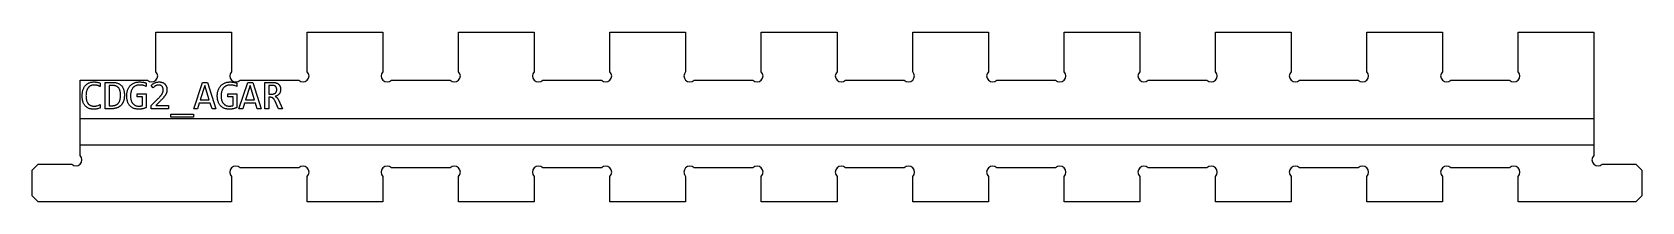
# Model space of a CAD drawing. Header units: inches. Extents: x -8.12 to 0.25, y -0.88 to 0.
import ezdxf

# ---------------------------------------------------------------- set-up
doc = ezdxf.new("R2010")
doc.units = ezdxf.units.IN
doc.header["$MEASUREMENT"] = 0

msp = doc.modelspace()

# ---------------------------------------------------------------- linework, layer by layer
at = {"color": 7, "linetype": 'Continuous', "lineweight": 25}
for p, q in [((-7.4803, -0.2058), (-7.4803, 0)), ((-7.4803, 0), (-7.0866, 0)), ((-7.0866, 0), (-7.0866, -0.2058)), ((-6.6929, -0.2058), (-6.6929, 0)), ((-6.6929, 0), (-6.2992, 0)), ((-6.2992, 0), (-6.2992, -0.2058)), ((-5.9055, -0.2058), (-5.9055, 0)), ((-5.9055, 0), (-5.5118, 0)), ((-5.5118, 0), (-5.5118, -0.2058)), ((-5.1181, -0.2058), (-5.1181, 0)), ((-5.1181, 0), (-4.7244, 0)), ((-4.7244, 0), (-4.7244, -0.2058)), ((-4.3307, -0.2058), (-4.3307, 0)), ((-4.3307, 0), (-3.937, 0)), ((-3.937, 0), (-3.937, -0.2058)), ((-3.5433, -0.2058), (-3.5433, 0)), ((-3.5433, 0), (-3.1496, 0)), ((-3.1496, 0), (-3.1496, -0.2058)), ((-2.7559, -0.2058), (-2.7559, 0)), ((-2.7559, 0), (-2.3622, 0)), ((-2.3622, 0), (-2.3622, -0.2058)), ((-1.9685, -0.2058), (-1.9685, 0)), ((-1.9685, 0), (-1.5748, 0)), ((-1.5748, 0), (-1.5748, -0.2058)), ((-1.1811, -0.2058), (-1.1811, 0)), ((-1.1811, 0), (-0.7874, 0)), ((-0.7874, 0), (-0.7874, -0.2058)), ((-0.3937, -0.2058), (-0.3937, 0)), ((-0.3937, 0), (0, 0)), ((0, 0), (0, -0.6423)), ((-7.874, -0.25), (-7.5245, -0.25)), ((-7.874, -0.6423), (-7.874, -0.25)), ((-7.0424, -0.25), (-6.7371, -0.25)), ((-6.255, -0.25), (-5.9497, -0.25)), ((-5.4676, -0.25), (-5.1623, -0.25)), ((-4.6802, -0.25), (-4.3749, -0.25)), ((-3.8928, -0.25), (-3.5875, -0.25)), ((-3.1054, -0.25), (-2.8001, -0.25)), ((-2.318, -0.25), (-2.0127, -0.25)), ((-1.5306, -0.25), (-1.2253, -0.25)), ((-0.7432, -0.25), (-0.4379, -0.25)), ((-7.7702, -0.2652), (-7.7702, -0.2831)), ((-7.7442, -0.2612), (-7.7086, -0.2612)), ((-7.7442, -0.399), (-7.7442, -0.2612)), ((-7.7242, -0.2771), (-7.7242, -0.383)), ((-7.7084, -0.2771), (-7.7242, -0.2771)), ((-7.5782, -0.3211), (-7.5305, -0.3211)), ((-7.5782, -0.3371), (-7.5782, -0.3211)), ((-7.5305, -0.2652), (-7.5305, -0.2831)), ((-7.5305, -0.3211), (-7.5305, -0.3925)), ((-7.4946, -0.2891), (-7.5046, -0.2771)), ((-7.2839, -0.399), (-7.2381, -0.2612)), ((-7.226, -0.2772), (-7.2499, -0.353)), ((-7.2381, -0.2612), (-7.2124, -0.2612)), ((-7.2026, -0.353), (-7.226, -0.2772)), ((-7.2124, -0.2612), (-7.1681, -0.399)), ((-7.1069, -0.3211), (-7.0592, -0.3211)), ((-7.1069, -0.3371), (-7.1069, -0.3211)), ((-7.0592, -0.2652), (-7.0592, -0.2831)), ((-7.0592, -0.3211), (-7.0592, -0.3925)), ((-7.0482, -0.399), (-7.0024, -0.2612)), ((-6.9903, -0.2772), (-7.0143, -0.353)), ((-7.0024, -0.2612), (-6.9768, -0.2612)), ((-6.967, -0.353), (-6.9903, -0.2772)), ((-6.9768, -0.2612), (-6.9324, -0.399)), ((-6.9134, -0.2612), (-6.8768, -0.2612)), ((-6.9134, -0.399), (-6.9134, -0.2612)), ((-6.8766, -0.2771), (-6.8935, -0.2771)), ((-6.8935, -0.2771), (-6.8935, -0.3231)), ((-6.8935, -0.3231), (-6.879, -0.3231)), ((-7.7702, -0.377), (-7.7702, -0.395)), ((-7.7146, -0.399), (-7.7442, -0.399)), ((-7.7242, -0.383), (-7.7105, -0.383)), ((-7.5505, -0.3371), (-7.5782, -0.3371)), ((-7.5505, -0.3821), (-7.5505, -0.3371)), ((-7.5046, -0.382), (-7.4699, -0.3469)), ((-7.5046, -0.399), (-7.5046, -0.382)), ((-7.4147, -0.399), (-7.5046, -0.399)), ((-7.4563, -0.3567), (-7.4806, -0.381)), ((-7.4806, -0.381), (-7.4147, -0.381)), ((-7.4147, -0.381), (-7.4147, -0.399)), ((-7.2644, -0.399), (-7.2839, -0.399)), ((-7.255, -0.369), (-7.2644, -0.399)), ((-7.1977, -0.369), (-7.255, -0.369)), ((-7.2499, -0.353), (-7.2026, -0.353)), ((-7.1885, -0.399), (-7.1977, -0.369)), ((-7.1681, -0.399), (-7.1885, -0.399)), ((-7.0792, -0.3371), (-7.1069, -0.3371)), ((-7.0792, -0.3821), (-7.0792, -0.3371)), ((-7.0288, -0.399), (-7.0482, -0.399)), ((-7.0193, -0.369), (-7.0288, -0.399)), ((-6.9621, -0.369), (-7.0193, -0.369)), ((-7.0143, -0.353), (-6.967, -0.353)), ((-6.9529, -0.399), (-6.9621, -0.369)), ((-6.9324, -0.399), (-6.9529, -0.399)), ((-6.8935, -0.399), (-6.9134, -0.399)), ((-6.8935, -0.3391), (-6.8935, -0.399)), ((-6.885, -0.3391), (-6.8935, -0.3391)), ((-6.8427, -0.399), (-6.8625, -0.3559)), ((-6.8216, -0.399), (-6.8427, -0.399)), ((-6.8426, -0.353), (-6.8216, -0.399)), ((-7.874, -0.449), (0, -0.449)), ((-7.4027, -0.4269), (-7.2849, -0.4269)), ((-7.4027, -0.4429), (-7.4027, -0.4269)), ((-7.2849, -0.4429), (-7.4027, -0.4429)), ((-7.2849, -0.4269), (-7.2849, -0.4429)), ((0, -0.5891), (-7.874, -0.5891)), ((-8.0928, -0.6865), (-8.124, -0.7177)), ((-8.124, -0.8521), (-8.124, -0.7177)), ((-8.0928, -0.6865), (-7.9182, -0.6865)), ((-7.0866, -0.7508), (-7.0866, -0.8833)), ((-6.7371, -0.7066), (-7.0424, -0.7066)), ((-6.6929, -0.8833), (-6.6929, -0.7508)), ((-6.2992, -0.7508), (-6.2992, -0.8833)), ((-5.9497, -0.7066), (-6.255, -0.7066)), ((-5.9055, -0.8833), (-5.9055, -0.7508)), ((-5.5118, -0.7508), (-5.5118, -0.8833)), ((-5.1623, -0.7066), (-5.4676, -0.7066)), ((-5.1181, -0.8833), (-5.1181, -0.7508)), ((-4.7244, -0.7508), (-4.7244, -0.8833)), ((-4.3749, -0.7066), (-4.6802, -0.7066)), ((-4.3307, -0.8833), (-4.3307, -0.7508)), ((-3.937, -0.7508), (-3.937, -0.8833)), ((-3.5875, -0.7066), (-3.8928, -0.7066)), ((-3.5433, -0.8833), (-3.5433, -0.7508)), ((-3.1496, -0.7508), (-3.1496, -0.8833)), ((-2.8001, -0.7066), (-3.1054, -0.7066)), ((-2.7559, -0.8833), (-2.7559, -0.7508)), ((-2.3622, -0.7508), (-2.3622, -0.8833)), ((-2.0127, -0.7066), (-2.318, -0.7066)), ((-1.9685, -0.8833), (-1.9685, -0.7508)), ((-1.5748, -0.7508), (-1.5748, -0.8833)), ((-1.2253, -0.7066), (-1.5306, -0.7066)), ((-1.1811, -0.8833), (-1.1811, -0.7508)), ((-0.7874, -0.7508), (-0.7874, -0.8833)), ((-0.4379, -0.7066), (-0.7432, -0.7066)), ((-0.3937, -0.8833), (-0.3937, -0.7508)), ((0.0442, -0.6865), (0.2188, -0.6865)), ((0.25, -0.7177), (0.2188, -0.6865)), ((0.25, -0.7177), (0.25, -0.8521)), ((-8.124, -0.8521), (-8.0928, -0.8833)), ((-7.0866, -0.8833), (-8.0928, -0.8833)), ((-6.2992, -0.8833), (-6.6929, -0.8833)), ((-5.5118, -0.8833), (-5.9055, -0.8833)), ((-4.7244, -0.8833), (-5.1181, -0.8833)), ((-3.937, -0.8833), (-4.3307, -0.8833)), ((-3.1496, -0.8833), (-3.5433, -0.8833)), ((-2.3622, -0.8833), (-2.7559, -0.8833)), ((-1.5748, -0.8833), (-1.9685, -0.8833)), ((-0.7874, -0.8833), (-1.1811, -0.8833)), ((0.2188, -0.8833), (-0.3937, -0.8833)), ((0.2188, -0.8833), (0.25, -0.8521))]:
    msp.add_line(p, q, dxfattribs=at)
for centre, radius, start, end in [((-7.5024, -0.2279), 0.0312, 225, 45), ((-7.0645, -0.2279), 0.0312, 135, 315), ((-6.715, -0.2279), 0.0312, 225, 45), ((-6.2771, -0.2279), 0.0312, 135, 315), ((-5.9276, -0.2279), 0.0312, 225, 45), ((-5.4897, -0.2279), 0.0312, 135, 315), ((-5.1402, -0.2279), 0.0312, 225, 45), ((-4.7023, -0.2279), 0.0312, 135, 315), ((-4.3528, -0.2279), 0.0312, 225, 45), ((-3.9149, -0.2279), 0.0312, 135, 315), ((-3.5654, -0.2279), 0.0312, 225, 45), ((-3.1275, -0.2279), 0.0312, 135, 315), ((-2.778, -0.2279), 0.0312, 225, 45), ((-2.3401, -0.2279), 0.0312, 135, 315), ((-1.9906, -0.2279), 0.0312, 225, 45), ((-1.5527, -0.2279), 0.0312, 135, 315), ((-1.2032, -0.2279), 0.0312, 225, 45), ((-0.7653, -0.2279), 0.0312, 135, 315), ((-0.4158, -0.2279), 0.0312, 225, 45), ((-7.8961, -0.6644), 0.0312, 225, 45), ((0.0221, -0.6644), 0.0313, 135, 315), ((-7.0645, -0.7287), 0.0312, 45, 225), ((-6.715, -0.7287), 0.0312, 315, 135), ((-6.2771, -0.7287), 0.0312, 45, 225), ((-5.9276, -0.7287), 0.0313, 315, 135), ((-5.4897, -0.7287), 0.0312, 45, 225), ((-5.1402, -0.7287), 0.0313, 315, 135), ((-4.7023, -0.7287), 0.0312, 45, 225), ((-4.3528, -0.7287), 0.0313, 315, 135), ((-3.9149, -0.7287), 0.0312, 45, 225), ((-3.5654, -0.7287), 0.0313, 315, 135), ((-3.1275, -0.7287), 0.0312, 45, 225), ((-2.778, -0.7287), 0.0312, 315, 135), ((-2.3401, -0.7287), 0.0312, 45, 225), ((-1.9906, -0.7287), 0.0312, 315, 135), ((-1.5527, -0.7287), 0.0312, 45, 225), ((-1.2032, -0.7287), 0.0312, 315, 135), ((-0.7653, -0.7287), 0.0312, 45, 225), ((-0.4158, -0.7287), 0.0312, 315, 135)]:
    msp.add_arc(centre, radius, start, end, dxfattribs=at)
for points, knots in [([(-7.864, -0.3316), (-7.864, -0.3289), (-7.8639, -0.3236), (-7.8631, -0.3158), (-7.8617, -0.3085), (-7.8599, -0.3016), (-7.8575, -0.2951), (-7.8547, -0.2891), (-7.8515, -0.2836), (-7.8477, -0.2787), (-7.8435, -0.2742), (-7.839, -0.2703), (-7.8339, -0.267), (-7.8285, -0.2641), (-7.8227, -0.2619), (-7.8166, -0.2603), (-7.8101, -0.2593), (-7.8056, -0.2592), (-7.8033, -0.2592)], [0, 0, 0, 0, 0.076225, 0.149257, 0.218966, 0.286346, 0.350855, 0.412719, 0.472515, 0.53047, 0.587262, 0.643799, 0.700195, 0.757333, 0.815392, 0.874732, 0.936059, 1, 1, 1, 1]), ([(-7.8044, -0.401), (-7.8067, -0.4009), (-7.8112, -0.4008), (-7.8179, -0.4), (-7.824, -0.3986), (-7.8298, -0.3967), (-7.8352, -0.3942), (-7.8401, -0.3912), (-7.8446, -0.3876), (-7.8487, -0.3835), (-7.8523, -0.3788), (-7.8555, -0.3736), (-7.8582, -0.3679), (-7.8603, -0.3616), (-7.862, -0.3548), (-7.8632, -0.3476), (-7.8639, -0.3398), (-7.864, -0.3344), (-7.864, -0.3316)], [0, 0, 0, 0, 0.067033, 0.130601, 0.190958, 0.24892, 0.304973, 0.360155, 0.415072, 0.470257, 0.526719, 0.58482, 0.644883, 0.708144, 0.774718, 0.845357, 0.920128, 1, 1, 1, 1]), ([(-7.8026, -0.2751), (-7.8041, -0.2752), (-7.8072, -0.2753), (-7.8116, -0.276), (-7.8158, -0.2771), (-7.8198, -0.2788), (-7.8235, -0.2808), (-7.827, -0.2834), (-7.8301, -0.2863), (-7.8329, -0.2896), (-7.8355, -0.2933), (-7.8377, -0.2975), (-7.8397, -0.302), (-7.8412, -0.3069), (-7.8425, -0.3121), (-7.8434, -0.3178), (-7.844, -0.3238), (-7.844, -0.3279), (-7.8441, -0.33)], [0, 0, 0, 0, 0.060092, 0.118043, 0.174045, 0.22933, 0.28415, 0.338619, 0.393633, 0.449913, 0.508132, 0.568159, 0.631319, 0.69782, 0.767486, 0.840935, 0.918185, 1, 1, 1, 1]), ([(-7.8441, -0.33), (-7.844, -0.3322), (-7.844, -0.3365), (-7.8435, -0.3427), (-7.8426, -0.3484), (-7.8415, -0.3538), (-7.84, -0.3588), (-7.8382, -0.3633), (-7.836, -0.3674), (-7.8335, -0.3711), (-7.8307, -0.3744), (-7.8275, -0.3773), (-7.824, -0.3797), (-7.8202, -0.3816), (-7.8162, -0.3832), (-7.8118, -0.3842), (-7.8071, -0.3849), (-7.8038, -0.3849), (-7.8022, -0.385)], [0, 0, 0, 0, 0.084046, 0.162776, 0.236874, 0.306603, 0.372165, 0.434061, 0.492928, 0.54943, 0.60394, 0.657261, 0.710802, 0.764335, 0.819397, 0.876496, 0.936526, 1, 1, 1, 1]), ([(-7.8033, -0.2592), (-7.8018, -0.2592), (-7.7987, -0.2592), (-7.7943, -0.2595), (-7.7899, -0.2599), (-7.7844, -0.2608), (-7.7778, -0.2623), (-7.7727, -0.2642), (-7.7702, -0.2652)], [0, 0, 0, 0, 0.137104, 0.26984, 0.397448, 0.521321, 0.761426, 1, 1, 1, 1]), ([(-7.7702, -0.2831), (-7.7714, -0.2825), (-7.7738, -0.2813), (-7.7776, -0.2797), (-7.7814, -0.2783), (-7.7854, -0.2772), (-7.7894, -0.2762), (-7.7936, -0.2756), (-7.798, -0.2752), (-7.801, -0.2752), (-7.8026, -0.2751)], [0, 0, 0, 0, 0.1229466, 0.243639, 0.3645583, 0.4849663, 0.6073541, 0.7338185, 0.8648057, 1, 1, 1, 1]), ([(-7.6444, -0.3285), (-7.6444, -0.3318), (-7.6446, -0.3381), (-7.6455, -0.346), (-7.6467, -0.352), (-7.6478, -0.3563), (-7.6492, -0.3604), (-7.6507, -0.3644), (-7.6526, -0.3682), (-7.6546, -0.3719), (-7.657, -0.3753), (-7.6595, -0.3786), (-7.6624, -0.3817), (-7.6656, -0.3845), (-7.669, -0.3872), (-7.6728, -0.3896), (-7.6769, -0.3917), (-7.6813, -0.3936), (-7.686, -0.3952), (-7.6911, -0.3966), (-7.6965, -0.3977), (-7.7022, -0.3984), (-7.7083, -0.3989), (-7.7125, -0.3989), (-7.7146, -0.399)], [0, 0, 0, 0, 0.08521, 0.1674239, 0.2070498, 0.2460963, 0.2841049, 0.321728, 0.3588304, 0.3956082, 0.432285, 0.4687598, 0.5053742, 0.5427985, 0.5806916, 0.619812, 0.6602217, 0.7020317, 0.7457557, 0.7914513, 0.8395071, 0.8900385, 0.943584, 1, 1, 1, 1]), ([(-7.7105, -0.383), (-7.7086, -0.3829), (-7.705, -0.3829), (-7.6997, -0.3823), (-7.6948, -0.3812), (-7.6903, -0.3798), (-7.6861, -0.3779), (-7.6823, -0.3756), (-7.6789, -0.373), (-7.6758, -0.3698), (-7.673, -0.3663), (-7.6707, -0.3623), (-7.6687, -0.358), (-7.6671, -0.3532), (-7.6659, -0.348), (-7.665, -0.3424), (-7.6644, -0.3364), (-7.6644, -0.3323), (-7.6643, -0.3301)], [0, 0, 0, 0, 0.069525, 0.135144, 0.19711, 0.255781, 0.312251, 0.367097, 0.421288, 0.47563, 0.530672, 0.587582, 0.646973, 0.709323, 0.775216, 0.845594, 0.920403, 1, 1, 1, 1]), ([(-7.7086, -0.2612), (-7.706, -0.2612), (-7.7009, -0.2613), (-7.6935, -0.2621), (-7.6867, -0.2634), (-7.6804, -0.2652), (-7.6746, -0.2675), (-7.6692, -0.2704), (-7.6645, -0.2738), (-7.6602, -0.2777), (-7.6564, -0.2822), (-7.6532, -0.2872), (-7.6504, -0.2927), (-7.6482, -0.2989), (-7.6465, -0.3055), (-7.6452, -0.3127), (-7.6445, -0.3204), (-7.6444, -0.3258), (-7.6444, -0.3285)], [0, 0, 0, 0, 0.073238, 0.142159, 0.206905, 0.268195, 0.326413, 0.382391, 0.43677, 0.49064, 0.544859, 0.600109, 0.657756, 0.718277, 0.782225, 0.850308, 0.922681, 1, 1, 1, 1]), ([(-7.6643, -0.3301), (-7.6643, -0.3278), (-7.6644, -0.3233), (-7.665, -0.3168), (-7.6657, -0.3108), (-7.6669, -0.3054), (-7.6684, -0.3006), (-7.6703, -0.2962), (-7.6725, -0.2923), (-7.6751, -0.2889), (-7.678, -0.286), (-7.6813, -0.2835), (-7.685, -0.2814), (-7.689, -0.2799), (-7.6934, -0.2787), (-7.6981, -0.2777), (-7.7031, -0.2773), (-7.7066, -0.2772), (-7.7084, -0.2771)], [0, 0, 0, 0, 0.088349, 0.169913, 0.244476, 0.31332, 0.376854, 0.436024, 0.49153, 0.544217, 0.595897, 0.64694, 0.699101, 0.75259, 0.809013, 0.868723, 0.932346, 1, 1, 1, 1]), ([(-7.6324, -0.3316), (-7.6323, -0.3288), (-7.6322, -0.3234), (-7.6313, -0.3156), (-7.6298, -0.3081), (-7.6276, -0.3012), (-7.6249, -0.2947), (-7.6217, -0.2887), (-7.6181, -0.2832), (-7.6139, -0.2783), (-7.6092, -0.2739), (-7.6041, -0.27), (-7.5985, -0.2667), (-7.5925, -0.264), (-7.5862, -0.2618), (-7.5795, -0.2603), (-7.5724, -0.2594), (-7.5676, -0.2592), (-7.5652, -0.2592)], [0, 0, 0, 0, 0.07423, 0.145234, 0.212703, 0.278044, 0.340788, 0.401398, 0.46009, 0.518081, 0.575502, 0.632661, 0.690411, 0.749415, 0.809696, 0.870938, 0.93444, 1, 1, 1, 1]), ([(-7.5698, -0.401), (-7.5722, -0.4009), (-7.5768, -0.4008), (-7.5835, -0.3999), (-7.5898, -0.3986), (-7.5958, -0.3967), (-7.6014, -0.3942), (-7.6066, -0.3911), (-7.6113, -0.3876), (-7.6156, -0.3834), (-7.6195, -0.3788), (-7.6229, -0.3736), (-7.6257, -0.3679), (-7.6282, -0.3616), (-7.63, -0.3548), (-7.6314, -0.3475), (-7.6322, -0.3397), (-7.6323, -0.3344), (-7.6324, -0.3316)], [0, 0, 0, 0, 0.066482, 0.129882, 0.190936, 0.249961, 0.307591, 0.363448, 0.41906, 0.474776, 0.53134, 0.589305, 0.64951, 0.712229, 0.778484, 0.848181, 0.921769, 1, 1, 1, 1]), ([(-7.5651, -0.2751), (-7.5669, -0.2752), (-7.5705, -0.2753), (-7.5757, -0.2761), (-7.5806, -0.2773), (-7.5851, -0.279), (-7.5894, -0.2812), (-7.5933, -0.2838), (-7.5968, -0.2869), (-7.6, -0.2903), (-7.6029, -0.2941), (-7.6054, -0.2983), (-7.6075, -0.3028), (-7.6093, -0.3077), (-7.6107, -0.3129), (-7.6117, -0.3185), (-7.6123, -0.3242), (-7.6124, -0.3282), (-7.6124, -0.3302)], [0, 0, 0, 0, 0.067114, 0.131008, 0.191894, 0.251462, 0.309391, 0.366549, 0.42328, 0.480147, 0.537821, 0.597272, 0.65828, 0.721907, 0.787793, 0.855938, 0.926443, 1, 1, 1, 1]), ([(-7.6124, -0.3302), (-7.6124, -0.3323), (-7.6123, -0.3363), (-7.6118, -0.3423), (-7.611, -0.3479), (-7.6099, -0.3531), (-7.6085, -0.358), (-7.6067, -0.3626), (-7.6045, -0.3667), (-7.602, -0.3705), (-7.5991, -0.3738), (-7.5958, -0.3767), (-7.5921, -0.3792), (-7.5881, -0.3814), (-7.5836, -0.383), (-7.5787, -0.3842), (-7.5734, -0.3848), (-7.5698, -0.3849), (-7.5679, -0.385)], [0, 0, 0, 0, 0.077708, 0.150983, 0.221272, 0.287676, 0.350905, 0.410903, 0.468649, 0.524604, 0.579104, 0.633025, 0.687804, 0.743984, 0.802429, 0.864108, 0.929592, 1, 1, 1, 1]), ([(-7.5652, -0.2592), (-7.5621, -0.2592), (-7.556, -0.2593), (-7.5485, -0.2603), (-7.5428, -0.2614), (-7.5386, -0.2624), (-7.5345, -0.2636), (-7.5319, -0.2647), (-7.5305, -0.2652)], [0, 0, 0, 0, 0.262929, 0.51523, 0.638181, 0.759004, 0.879773, 1, 1, 1, 1]), ([(-7.5305, -0.2831), (-7.5332, -0.282), (-7.5385, -0.2796), (-7.5454, -0.2775), (-7.5511, -0.2763), (-7.5556, -0.2756), (-7.5603, -0.2752), (-7.5635, -0.2752), (-7.5651, -0.2751)], [0, 0, 0, 0, 0.244055, 0.485016, 0.607209, 0.733327, 0.864705, 1, 1, 1, 1]), ([(-7.5046, -0.2771), (-7.5033, -0.2758), (-7.5007, -0.2732), (-7.4963, -0.2697), (-7.4917, -0.2667), (-7.4868, -0.264), (-7.4816, -0.2618), (-7.4759, -0.2603), (-7.4698, -0.2593), (-7.4656, -0.2592), (-7.4634, -0.2592)], [0, 0, 0, 0, 0.120236, 0.239722, 0.358918, 0.478777, 0.60131, 0.727171, 0.860179, 1, 1, 1, 1]), ([(-7.4661, -0.2751), (-7.4675, -0.2752), (-7.4702, -0.2753), (-7.4742, -0.276), (-7.4781, -0.2773), (-7.4817, -0.279), (-7.4852, -0.2811), (-7.4885, -0.2835), (-7.4917, -0.2861), (-7.4936, -0.2881), (-7.4946, -0.2891)], [0, 0, 0, 0, 0.128012, 0.252968, 0.3742, 0.496623, 0.620262, 0.744642, 0.870526, 1, 1, 1, 1]), ([(-7.4699, -0.3469), (-7.4685, -0.3456), (-7.4659, -0.3429), (-7.4622, -0.3391), (-7.459, -0.3355), (-7.4561, -0.3322), (-7.4535, -0.3291), (-7.4513, -0.3261), (-7.4494, -0.3233), (-7.4477, -0.3206), (-7.4463, -0.318), (-7.4452, -0.3155), (-7.4443, -0.3131), (-7.4435, -0.3099), (-7.4428, -0.3057), (-7.4427, -0.3024), (-7.4427, -0.3006)], [0, 0, 0, 0, 0.104837, 0.200529, 0.28831, 0.367429, 0.439534, 0.506388, 0.567994, 0.624938, 0.677395, 0.727135, 0.773516, 0.817816, 0.906318, 1, 1, 1, 1]), ([(-7.4427, -0.3006), (-7.4427, -0.299), (-7.4429, -0.2957), (-7.4439, -0.2909), (-7.4456, -0.2865), (-7.4476, -0.2833), (-7.4496, -0.281), (-7.4513, -0.2795), (-7.4533, -0.2782), (-7.4554, -0.2771), (-7.4578, -0.2762), (-7.4603, -0.2756), (-7.4631, -0.2752), (-7.4651, -0.2752), (-7.4661, -0.2751)], [0, 0, 0, 0, 0.127593, 0.251172, 0.37084, 0.485616, 0.543096, 0.600654, 0.660232, 0.721077, 0.784768, 0.852111, 0.923558, 1, 1, 1, 1]), ([(-7.4634, -0.2592), (-7.4619, -0.2592), (-7.459, -0.2592), (-7.4548, -0.2598), (-7.4507, -0.2606), (-7.4469, -0.2619), (-7.4433, -0.2633), (-7.4399, -0.2652), (-7.4368, -0.2673), (-7.434, -0.2697), (-7.4314, -0.2724), (-7.4292, -0.2755), (-7.4272, -0.2788), (-7.4256, -0.2824), (-7.4242, -0.2863), (-7.4234, -0.2904), (-7.4228, -0.2947), (-7.4227, -0.2977), (-7.4227, -0.2992)], [0, 0, 0, 0, 0.0688123, 0.1347082, 0.1985358, 0.2610266, 0.321377, 0.380746, 0.4389116, 0.4969561, 0.554855, 0.6130711, 0.6727886, 0.7339113, 0.7968565, 0.8618349, 0.9292335, 1, 1, 1, 1]), ([(-7.4227, -0.2992), (-7.4227, -0.3005), (-7.4228, -0.303), (-7.4231, -0.3068), (-7.4238, -0.3104), (-7.4247, -0.3139), (-7.4258, -0.3172), (-7.4273, -0.3206), (-7.429, -0.3239), (-7.4309, -0.3273), (-7.4332, -0.3307), (-7.4356, -0.3341), (-7.4384, -0.3376), (-7.4414, -0.3411), (-7.4448, -0.3448), (-7.4483, -0.3486), (-7.4522, -0.3526), (-7.4549, -0.3553), (-7.4563, -0.3567)], [0, 0, 0, 0, 0.0564319, 0.1112872, 0.164461, 0.2160911, 0.2675887, 0.3209838, 0.3755006, 0.4317507, 0.4905403, 0.5521414, 0.6165726, 0.6846573, 0.756469, 0.8330611, 0.9141231, 1, 1, 1, 1]), ([(-7.1611, -0.3316), (-7.161, -0.3288), (-7.1609, -0.3234), (-7.16, -0.3156), (-7.1585, -0.3081), (-7.1563, -0.3012), (-7.1536, -0.2947), (-7.1504, -0.2887), (-7.1468, -0.2832), (-7.1426, -0.2783), (-7.1379, -0.2739), (-7.1328, -0.27), (-7.1272, -0.2667), (-7.1212, -0.264), (-7.1149, -0.2618), (-7.1082, -0.2603), (-7.1011, -0.2594), (-7.0963, -0.2592), (-7.0939, -0.2592)], [0, 0, 0, 0, 0.07423, 0.145234, 0.212703, 0.278044, 0.340788, 0.401398, 0.46009, 0.518081, 0.575502, 0.632661, 0.690411, 0.749415, 0.809696, 0.870938, 0.93444, 1, 1, 1, 1]), ([(-7.0985, -0.401), (-7.1009, -0.4009), (-7.1055, -0.4008), (-7.1122, -0.3999), (-7.1185, -0.3986), (-7.1245, -0.3967), (-7.1301, -0.3942), (-7.1353, -0.3911), (-7.14, -0.3876), (-7.1443, -0.3834), (-7.1482, -0.3788), (-7.1516, -0.3736), (-7.1544, -0.3679), (-7.1569, -0.3616), (-7.1587, -0.3548), (-7.1601, -0.3475), (-7.1609, -0.3397), (-7.161, -0.3344), (-7.1611, -0.3316)], [0, 0, 0, 0, 0.066482, 0.129882, 0.190936, 0.249961, 0.307591, 0.363448, 0.41906, 0.474776, 0.53134, 0.589305, 0.64951, 0.712229, 0.778484, 0.848181, 0.921769, 1, 1, 1, 1]), ([(-7.0938, -0.2751), (-7.0956, -0.2752), (-7.0992, -0.2753), (-7.1044, -0.2761), (-7.1093, -0.2773), (-7.1138, -0.279), (-7.1181, -0.2812), (-7.122, -0.2838), (-7.1255, -0.2869), (-7.1287, -0.2903), (-7.1316, -0.2941), (-7.1341, -0.2983), (-7.1362, -0.3028), (-7.138, -0.3077), (-7.1394, -0.3129), (-7.1404, -0.3185), (-7.141, -0.3242), (-7.1411, -0.3282), (-7.1411, -0.3302)], [0, 0, 0, 0, 0.067114, 0.131008, 0.191894, 0.251462, 0.309391, 0.366549, 0.42328, 0.480147, 0.537821, 0.597272, 0.65828, 0.721907, 0.787793, 0.855938, 0.926443, 1, 1, 1, 1]), ([(-7.1411, -0.3302), (-7.1411, -0.3323), (-7.141, -0.3363), (-7.1405, -0.3423), (-7.1397, -0.3479), (-7.1386, -0.3531), (-7.1372, -0.358), (-7.1354, -0.3626), (-7.1332, -0.3667), (-7.1307, -0.3705), (-7.1278, -0.3738), (-7.1245, -0.3767), (-7.1208, -0.3792), (-7.1168, -0.3814), (-7.1123, -0.383), (-7.1074, -0.3842), (-7.1021, -0.3848), (-7.0985, -0.3849), (-7.0966, -0.385)], [0, 0, 0, 0, 0.077708, 0.150983, 0.221272, 0.287676, 0.350905, 0.410903, 0.468649, 0.524604, 0.579104, 0.633025, 0.687804, 0.743984, 0.802429, 0.864108, 0.929592, 1, 1, 1, 1]), ([(-7.0939, -0.2592), (-7.0908, -0.2592), (-7.0847, -0.2593), (-7.0772, -0.2603), (-7.0715, -0.2614), (-7.0673, -0.2624), (-7.0632, -0.2636), (-7.0606, -0.2647), (-7.0592, -0.2652)], [0, 0, 0, 0, 0.262929, 0.51523, 0.638181, 0.759004, 0.879773, 1, 1, 1, 1]), ([(-7.0592, -0.2831), (-7.0619, -0.282), (-7.0672, -0.2796), (-7.0741, -0.2775), (-7.0798, -0.2763), (-7.0843, -0.2756), (-7.089, -0.2752), (-7.0922, -0.2752), (-7.0938, -0.2751)], [0, 0, 0, 0, 0.244055, 0.485016, 0.607209, 0.733327, 0.864705, 1, 1, 1, 1]), ([(-6.879, -0.3231), (-6.878, -0.3231), (-6.876, -0.323), (-6.873, -0.3228), (-6.8703, -0.3222), (-6.8677, -0.3216), (-6.8652, -0.3207), (-6.863, -0.3196), (-6.8608, -0.3185), (-6.859, -0.317), (-6.8573, -0.3154), (-6.8558, -0.3136), (-6.8545, -0.3117), (-6.8534, -0.3095), (-6.8526, -0.3072), (-6.852, -0.3047), (-6.8516, -0.3021), (-6.8516, -0.3003), (-6.8515, -0.2994)], [0, 0, 0, 0, 0.075145, 0.146788, 0.214647, 0.280339, 0.343214, 0.403624, 0.462441, 0.519801, 0.576154, 0.632205, 0.688599, 0.746622, 0.806386, 0.868031, 0.932408, 1, 1, 1, 1]), ([(-6.8768, -0.2612), (-6.8749, -0.2612), (-6.8712, -0.2612), (-6.8658, -0.2617), (-6.8609, -0.2626), (-6.8564, -0.2638), (-6.8522, -0.2652), (-6.8485, -0.267), (-6.8451, -0.269), (-6.8422, -0.2713), (-6.8396, -0.2738), (-6.8374, -0.2766), (-6.8355, -0.2797), (-6.8341, -0.283), (-6.8329, -0.2865), (-6.8322, -0.2902), (-6.8316, -0.294), (-6.8316, -0.2967), (-6.8316, -0.298)], [0, 0, 0, 0, 0.086878, 0.167502, 0.242749, 0.312662, 0.377997, 0.439736, 0.498508, 0.55475, 0.608858, 0.662013, 0.71531, 0.769314, 0.82454, 0.880704, 0.939397, 1, 1, 1, 1]), ([(-6.8515, -0.2994), (-6.8515, -0.2985), (-6.8516, -0.2967), (-6.8519, -0.2942), (-6.8524, -0.2918), (-6.8531, -0.2896), (-6.854, -0.2876), (-6.8552, -0.2858), (-6.8565, -0.2841), (-6.8581, -0.2826), (-6.8598, -0.2813), (-6.8617, -0.2802), (-6.8638, -0.2792), (-6.866, -0.2785), (-6.8684, -0.2779), (-6.871, -0.2774), (-6.8738, -0.2772), (-6.8757, -0.2772), (-6.8766, -0.2771)], [0, 0, 0, 0, 0.070982, 0.13753, 0.200236, 0.260316, 0.317609, 0.373271, 0.428921, 0.484284, 0.540221, 0.597976, 0.657433, 0.719579, 0.784248, 0.852078, 0.924129, 1, 1, 1, 1]), ([(-6.8316, -0.298), (-6.8316, -0.2991), (-6.8316, -0.3012), (-6.832, -0.3044), (-6.8325, -0.3074), (-6.8334, -0.3104), (-6.8344, -0.3133), (-6.8357, -0.316), (-6.8371, -0.3186), (-6.8389, -0.321), (-6.8408, -0.3234), (-6.843, -0.3255), (-6.8453, -0.3275), (-6.8479, -0.3293), (-6.8507, -0.331), (-6.8537, -0.3324), (-6.8569, -0.3336), (-6.8591, -0.3342), (-6.8603, -0.3345)], [0, 0, 0, 0, 0.064543, 0.126933, 0.188724, 0.249805, 0.309835, 0.369479, 0.428631, 0.488327, 0.548196, 0.608711, 0.669454, 0.732606, 0.797066, 0.862817, 0.930319, 1, 1, 1, 1]), ([(-6.8603, -0.3345), (-6.8594, -0.3348), (-6.8575, -0.3355), (-6.855, -0.337), (-6.8527, -0.3387), (-6.8506, -0.3409), (-6.8486, -0.3434), (-6.8466, -0.3462), (-6.8446, -0.3495), (-6.8433, -0.3518), (-6.8426, -0.353)], [0, 0, 0, 0, 0.111343, 0.220912, 0.331097, 0.444441, 0.564414, 0.696506, 0.842122, 1, 1, 1, 1]), ([(-7.7702, -0.395), (-7.7729, -0.3959), (-7.7784, -0.3977), (-7.7869, -0.3996), (-7.7956, -0.4008), (-7.8014, -0.4009), (-7.8044, -0.401)], [0, 0, 0, 0, 0.248622, 0.496858, 0.746674, 1, 1, 1, 1]), ([(-7.8022, -0.385), (-7.8007, -0.385), (-7.7979, -0.3849), (-7.7936, -0.3845), (-7.7895, -0.3839), (-7.7841, -0.3826), (-7.7776, -0.3805), (-7.7726, -0.3782), (-7.7702, -0.377)], [0, 0, 0, 0, 0.129447, 0.256611, 0.38286, 0.506833, 0.753235, 1, 1, 1, 1]), ([(-7.5305, -0.3925), (-7.532, -0.3932), (-7.5351, -0.3945), (-7.5398, -0.3962), (-7.5448, -0.3977), (-7.5498, -0.3989), (-7.5549, -0.3998), (-7.56, -0.4005), (-7.5649, -0.4009), (-7.5682, -0.4009), (-7.5698, -0.401)], [0, 0, 0, 0, 0.121553, 0.246872, 0.37467, 0.503105, 0.631613, 0.757525, 0.881258, 1, 1, 1, 1]), ([(-7.5679, -0.385), (-7.5672, -0.385), (-7.5657, -0.3849), (-7.5635, -0.3848), (-7.5612, -0.3845), (-7.5589, -0.3842), (-7.5566, -0.3838), (-7.5544, -0.3833), (-7.5524, -0.3827), (-7.5511, -0.3823), (-7.5505, -0.3821)], [0, 0, 0, 0, 0.118137, 0.245339, 0.378272, 0.51187, 0.642553, 0.770825, 0.891871, 1, 1, 1, 1]), ([(-7.0592, -0.3925), (-7.0607, -0.3932), (-7.0638, -0.3945), (-7.0685, -0.3962), (-7.0735, -0.3977), (-7.0785, -0.3989), (-7.0836, -0.3998), (-7.0887, -0.4005), (-7.0936, -0.4009), (-7.0969, -0.4009), (-7.0985, -0.401)], [0, 0, 0, 0, 0.121553, 0.246872, 0.37467, 0.503105, 0.631613, 0.757525, 0.881258, 1, 1, 1, 1]), ([(-7.0966, -0.385), (-7.0959, -0.385), (-7.0944, -0.3849), (-7.0922, -0.3848), (-7.0899, -0.3845), (-7.0876, -0.3842), (-7.0853, -0.3838), (-7.0831, -0.3833), (-7.0811, -0.3827), (-7.0798, -0.3823), (-7.0792, -0.3821)], [0, 0, 0, 0, 0.118137, 0.245339, 0.378272, 0.51187, 0.642553, 0.770825, 0.891871, 1, 1, 1, 1]), ([(-6.8625, -0.3559), (-6.8633, -0.3544), (-6.8646, -0.3516), (-6.8669, -0.3478), (-6.8694, -0.3449), (-6.872, -0.3425), (-6.8748, -0.3409), (-6.8779, -0.3398), (-6.8814, -0.3392), (-6.8838, -0.3391), (-6.885, -0.3391)], [0, 0, 0, 0, 0.167347, 0.309899, 0.435368, 0.548169, 0.655613, 0.762209, 0.875746, 1, 1, 1, 1])]:
    msp.add_open_spline(points, degree=3, knots=knots, dxfattribs=at)

doc.saveas('drawing.dxf')
